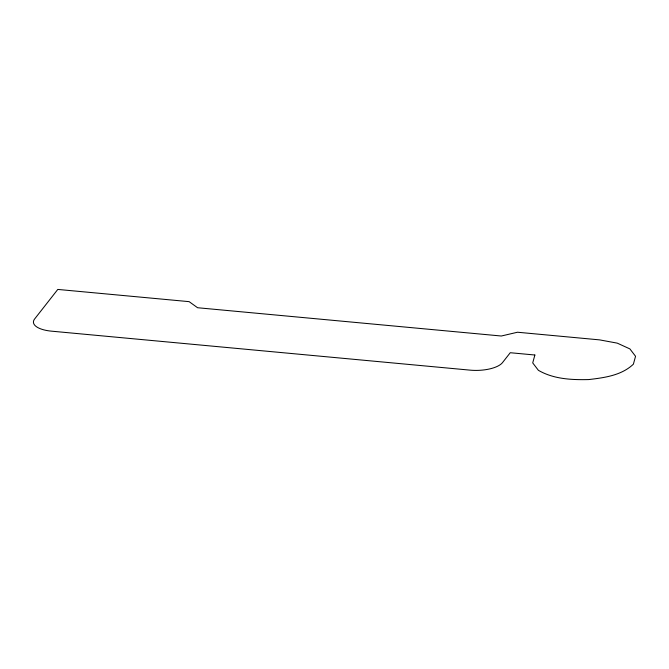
<?xml version="1.0" encoding="UTF-8"?>
<svg xmlns="http://www.w3.org/2000/svg" width="669" height="669" viewBox="0 0 669 669"><rect width="100%" height="100%" fill="white"/><g stroke="black" fill="none" stroke-linecap="round" stroke-linejoin="round"><path stroke-width="1" d="M534.874 355.013L532.716 362.907L538.378 370.3C553.581 379.139 571.552 379.967 588.703 379.574C604.383 377.709 621.409 375.526 633.384 364.187L635.55 356.293L629.889 348.9L617.253 343.138L599.583 339.877L517.497 332.234L501.315 336.014L197.581 307.732L189.135 301.652L57.793 289.426L34.612 319.004A25.823 10.094 -2 0 0 51.513 331.163L470.173 370.149A25.823 10.094 -2 0 0 502.528 362.581L510.255 352.722L534.874 355.013"/></g></svg>
